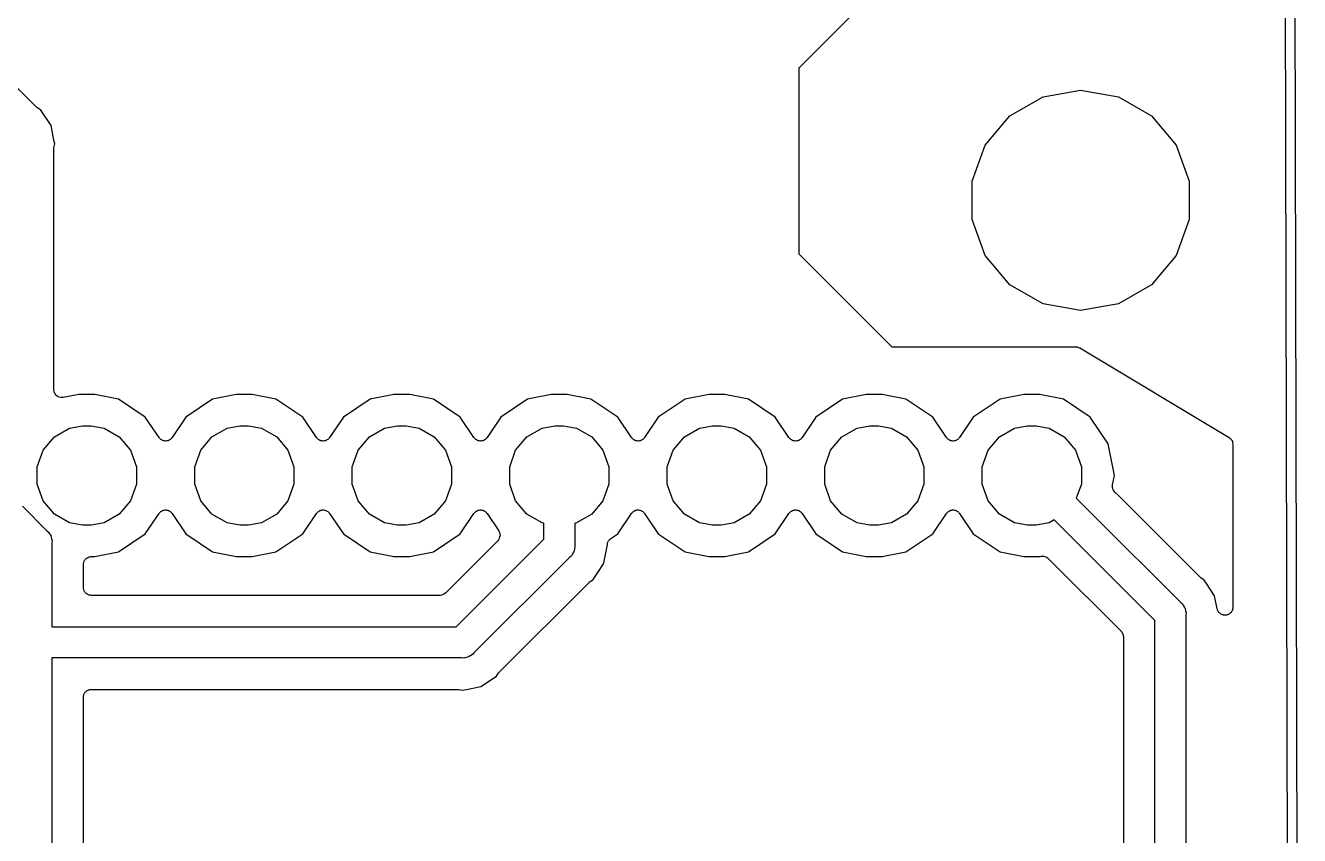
# Model space of a CAD drawing. Extents: x 92.1 to 192.1, y -135.1 to -45.9.
# Drawn here: x 171.53 to 192.07, y -115.38 to -102.31 of the extents above; entities that cross this region are included whole.
import ezdxf

# ---------------------------------------------------------------- set-up
doc = ezdxf.new("R2010")
doc.units = 0
doc.header["$MEASUREMENT"] = 0
doc.layers.add('BLACK', color=7, linetype='CONTINUOUS')

msp = doc.modelspace()

# ---------------------------------------------------------------- linework, layer by layer
at = {"layer": 'BLACK', "linetype": 'CONTINUOUS'}
for p, q in [((191.875, -45.9995), (192.075, -134.987)), ((191.925, -134.925), (191.725, -46.075)), ((171.701, -103.629), (143.289, -75.2172)), ((185.991, -101.009), (184.009, -102.991)), ((184.002, -103.001), (184, -103.013)), ((184, -103.013), (184, -105.987)), ((184.009, -102.991), (184.002, -103.001)), ((187.403, -103.774), (187.938, -103.466)), ((187.938, -103.466), (188.545, -103.359)), ((188.545, -103.359), (189.153, -103.466)), ((189.153, -103.466), (189.688, -103.774)), ((171.711, -103.636), (171.701, -103.629)), ((171.72, -103.645), (171.711, -103.636)), ((171.773, -103.68), (171.72, -103.645)), ((171.941, -103.931), (171.773, -103.68)), ((171.987, -104.164), (171.941, -103.931)), ((187.006, -104.247), (187.403, -103.774)), ((189.688, -103.774), (190.084, -104.247)), ((172, -104.227), (171.987, -104.164)), ((171.987, -104.164), (171.987, -104.164)), ((171.985, -104.314), (171.987, -104.302)), ((171.985, -108.193), (171.985, -104.314)), ((171.987, -104.289), (172, -104.227)), ((171.987, -104.302), (171.987, -104.289)), ((186.795, -104.827), (187.006, -104.247)), ((190.084, -104.247), (190.295, -104.827)), ((186.795, -105.444), (186.795, -104.827)), ((190.295, -104.827), (190.295, -105.444)), ((187.006, -106.024), (186.795, -105.444)), ((190.295, -105.444), (190.084, -106.024)), ((184, -105.987), (184.002, -105.999)), ((184.002, -105.999), (184.009, -106.009)), ((184.009, -106.009), (185.491, -107.491)), ((187.403, -106.497), (187.006, -106.024)), ((190.084, -106.024), (189.688, -106.497)), ((187.938, -106.806), (187.403, -106.497)), ((189.688, -106.497), (189.153, -106.806)), ((188.545, -106.913), (187.938, -106.806)), ((189.153, -106.806), (188.545, -106.913)), ((185.491, -107.491), (185.501, -107.498)), ((185.501, -107.498), (185.513, -107.5)), ((185.513, -107.5), (188.465, -107.5)), ((188.465, -107.5), (188.477, -107.502)), ((188.477, -107.502), (188.489, -107.502)), ((188.489, -107.502), (188.498, -107.506)), ((188.498, -107.506), (188.508, -107.508)), ((188.508, -107.508), (188.519, -107.514)), ((188.519, -107.514), (188.53, -107.518)), ((188.53, -107.518), (190.938, -108.963)), ((171.985, -108.194), (171.985, -108.193)), ((171.985, -108.196), (171.985, -108.194)), ((171.989, -108.216), (171.985, -108.196)), ((171.992, -108.236), (171.989, -108.216)), ((171.993, -108.238), (171.992, -108.236)), ((171.993, -108.239), (171.993, -108.238)), ((172.004, -108.257), (171.993, -108.239)), ((172.015, -108.275), (172.004, -108.257)), ((172.016, -108.276), (172.015, -108.275)), ((172.016, -108.277), (172.016, -108.276)), ((172.032, -108.29), (172.016, -108.277)), ((172.388, -108.268), (172.137, -108.318)), ((172.646, -108.268), (172.388, -108.268)), ((173.027, -108.343), (172.646, -108.268)), ((174.928, -108.268), (174.546, -108.343)), ((175.186, -108.268), (174.928, -108.268)), ((175.567, -108.343), (175.186, -108.268)), ((177.468, -108.268), (177.086, -108.343)), ((177.726, -108.268), (177.468, -108.268)), ((178.107, -108.343), (177.726, -108.268)), ((180.008, -108.268), (179.626, -108.343)), ((180.266, -108.268), (180.008, -108.268)), ((180.647, -108.343), (180.266, -108.268)), ((182.548, -108.268), (182.166, -108.343)), ((182.806, -108.268), (182.548, -108.268)), ((183.187, -108.343), (182.806, -108.268)), ((185.088, -108.268), (184.706, -108.343)), ((185.346, -108.268), (185.088, -108.268)), ((185.727, -108.343), (185.346, -108.268)), ((187.628, -108.268), (187.246, -108.343)), ((187.886, -108.268), (187.628, -108.268)), ((188.267, -108.343), (187.886, -108.268)), ((172.048, -108.303), (172.032, -108.29)), ((172.05, -108.304), (172.048, -108.303)), ((172.051, -108.304), (172.05, -108.304)), ((172.07, -108.311), (172.051, -108.304)), ((172.09, -108.318), (172.07, -108.311)), ((172.091, -108.318), (172.09, -108.318)), ((172.092, -108.319), (172.091, -108.318)), ((172.113, -108.318), (172.092, -108.319)), ((172.134, -108.318), (172.113, -108.318)), ((172.135, -108.318), (172.134, -108.318)), ((172.137, -108.318), (172.135, -108.318)), ((173.46, -108.633), (173.027, -108.343)), ((174.546, -108.343), (174.114, -108.633)), ((176, -108.633), (175.567, -108.343)), ((177.086, -108.343), (176.654, -108.633)), ((178.54, -108.633), (178.107, -108.343)), ((179.626, -108.343), (179.194, -108.633)), ((181.08, -108.633), (180.647, -108.343)), ((182.166, -108.343), (181.734, -108.633)), ((183.62, -108.633), (183.187, -108.343)), ((184.706, -108.343), (184.274, -108.633)), ((186.16, -108.633), (185.727, -108.343)), ((187.246, -108.343), (186.814, -108.633)), ((188.7, -108.633), (188.267, -108.343)), ((173.681, -108.964), (173.46, -108.633)), ((174.114, -108.633), (173.892, -108.964)), ((176.221, -108.964), (176, -108.633)), ((176.654, -108.633), (176.432, -108.964)), ((178.761, -108.964), (178.54, -108.633)), ((179.194, -108.633), (178.972, -108.964)), ((181.301, -108.964), (181.08, -108.633)), ((181.734, -108.633), (181.512, -108.964)), ((183.841, -108.964), (183.62, -108.633)), ((184.274, -108.633), (184.052, -108.964)), ((186.381, -108.964), (186.16, -108.633)), ((186.814, -108.633), (186.592, -108.964)), ((188.989, -109.065), (188.7, -108.633)), ((171.995, -108.953), (172.239, -108.812)), ((172.239, -108.812), (172.447, -108.776)), ((172.447, -108.776), (172.587, -108.776)), ((172.587, -108.776), (172.795, -108.812)), ((172.795, -108.812), (173.039, -108.953)), ((174.535, -108.953), (174.779, -108.812)), ((174.779, -108.812), (174.987, -108.776)), ((174.987, -108.776), (175.127, -108.776)), ((175.127, -108.776), (175.335, -108.812)), ((175.335, -108.812), (175.579, -108.953)), ((177.075, -108.953), (177.319, -108.812)), ((177.319, -108.812), (177.527, -108.776)), ((177.527, -108.776), (177.667, -108.776)), ((177.667, -108.776), (177.875, -108.812)), ((177.875, -108.812), (178.119, -108.953)), ((179.615, -108.953), (179.859, -108.812)), ((179.859, -108.812), (180.067, -108.776)), ((180.067, -108.776), (180.207, -108.776)), ((180.207, -108.776), (180.415, -108.812)), ((180.415, -108.812), (180.659, -108.953)), ((182.155, -108.953), (182.399, -108.812)), ((182.399, -108.812), (182.607, -108.776)), ((182.607, -108.776), (182.747, -108.776)), ((182.747, -108.776), (182.955, -108.812)), ((182.955, -108.812), (183.199, -108.953)), ((184.695, -108.953), (184.939, -108.812)), ((184.939, -108.812), (185.147, -108.776)), ((185.147, -108.776), (185.287, -108.776)), ((185.287, -108.776), (185.495, -108.812)), ((185.495, -108.812), (185.739, -108.953)), ((187.235, -108.953), (187.479, -108.812)), ((187.479, -108.812), (187.687, -108.776)), ((187.687, -108.776), (187.827, -108.776)), ((187.827, -108.776), (188.035, -108.812)), ((188.035, -108.812), (188.279, -108.953)), ((171.813, -109.169), (171.995, -108.953)), ((173.039, -108.953), (173.22, -109.169)), ((173.691, -108.974), (173.681, -108.964)), ((173.699, -108.985), (173.691, -108.974)), ((173.706, -108.99), (173.699, -108.985)), ((173.712, -108.996), (173.706, -108.99)), ((173.724, -109.002), (173.712, -108.996)), ((173.736, -109.01), (173.724, -109.002)), ((173.744, -109.012), (173.736, -109.01)), ((173.751, -109.015), (173.744, -109.012)), ((173.765, -109.017), (173.751, -109.015)), ((173.778, -109.02), (173.765, -109.017)), ((173.787, -109.019), (173.778, -109.02)), ((173.795, -109.02), (173.787, -109.019)), ((173.809, -109.017), (173.795, -109.02)), ((173.822, -109.015), (173.809, -109.017)), ((173.83, -109.012), (173.822, -109.015)), ((173.838, -109.01), (173.83, -109.012)), ((173.849, -109.002), (173.838, -109.01)), ((173.862, -108.996), (173.849, -109.002)), ((173.868, -108.99), (173.862, -108.996)), ((173.875, -108.985), (173.868, -108.99)), ((173.883, -108.974), (173.875, -108.985)), ((173.892, -108.964), (173.883, -108.974)), ((174.353, -109.169), (174.535, -108.953)), ((175.579, -108.953), (175.76, -109.169)), ((176.231, -108.974), (176.221, -108.964)), ((176.239, -108.985), (176.231, -108.974)), ((176.246, -108.99), (176.239, -108.985)), ((176.252, -108.996), (176.246, -108.99)), ((176.264, -109.002), (176.252, -108.996)), ((176.276, -109.01), (176.264, -109.002)), ((176.284, -109.012), (176.276, -109.01)), ((176.291, -109.015), (176.284, -109.012)), ((176.305, -109.017), (176.291, -109.015)), ((176.318, -109.02), (176.305, -109.017)), ((176.327, -109.019), (176.318, -109.02)), ((176.335, -109.02), (176.327, -109.019)), ((176.349, -109.017), (176.335, -109.02)), ((176.362, -109.015), (176.349, -109.017)), ((176.37, -109.012), (176.362, -109.015)), ((176.378, -109.01), (176.37, -109.012)), ((176.389, -109.002), (176.378, -109.01)), ((176.402, -108.996), (176.389, -109.002)), ((176.408, -108.99), (176.402, -108.996)), ((176.415, -108.985), (176.408, -108.99)), ((176.423, -108.974), (176.415, -108.985)), ((176.432, -108.964), (176.423, -108.974)), ((176.893, -109.169), (177.075, -108.953)), ((178.119, -108.953), (178.3, -109.169)), ((178.771, -108.974), (178.761, -108.964)), ((178.779, -108.985), (178.771, -108.974)), ((178.786, -108.99), (178.779, -108.985)), ((178.792, -108.996), (178.786, -108.99)), ((178.804, -109.002), (178.792, -108.996)), ((178.816, -109.01), (178.804, -109.002)), ((178.824, -109.012), (178.816, -109.01)), ((178.831, -109.015), (178.824, -109.012)), ((178.845, -109.017), (178.831, -109.015)), ((178.858, -109.02), (178.845, -109.017)), ((178.867, -109.019), (178.858, -109.02)), ((178.875, -109.02), (178.867, -109.019)), ((178.889, -109.017), (178.875, -109.02)), ((178.902, -109.015), (178.889, -109.017)), ((178.91, -109.012), (178.902, -109.015)), ((178.918, -109.01), (178.91, -109.012)), ((178.929, -109.002), (178.918, -109.01)), ((178.942, -108.996), (178.929, -109.002)), ((178.948, -108.99), (178.942, -108.996)), ((178.955, -108.985), (178.948, -108.99)), ((178.963, -108.974), (178.955, -108.985)), ((178.972, -108.964), (178.963, -108.974)), ((179.433, -109.169), (179.615, -108.953)), ((180.659, -108.953), (180.84, -109.169)), ((181.311, -108.974), (181.301, -108.964)), ((181.319, -108.985), (181.311, -108.974)), ((181.326, -108.99), (181.319, -108.985)), ((181.332, -108.996), (181.326, -108.99)), ((181.344, -109.002), (181.332, -108.996)), ((181.356, -109.01), (181.344, -109.002)), ((181.364, -109.012), (181.356, -109.01)), ((181.371, -109.015), (181.364, -109.012)), ((181.385, -109.017), (181.371, -109.015)), ((181.398, -109.02), (181.385, -109.017)), ((181.407, -109.019), (181.398, -109.02)), ((181.415, -109.02), (181.407, -109.019)), ((181.429, -109.017), (181.415, -109.02)), ((181.442, -109.015), (181.429, -109.017)), ((181.45, -109.012), (181.442, -109.015)), ((181.458, -109.01), (181.45, -109.012)), ((181.469, -109.002), (181.458, -109.01)), ((181.482, -108.996), (181.469, -109.002)), ((181.488, -108.99), (181.482, -108.996)), ((181.495, -108.985), (181.488, -108.99)), ((181.503, -108.974), (181.495, -108.985)), ((181.512, -108.964), (181.503, -108.974)), ((181.973, -109.169), (182.155, -108.953)), ((183.199, -108.953), (183.38, -109.169)), ((183.851, -108.974), (183.841, -108.964)), ((183.859, -108.985), (183.851, -108.974)), ((183.866, -108.99), (183.859, -108.985)), ((183.872, -108.996), (183.866, -108.99)), ((183.884, -109.002), (183.872, -108.996)), ((183.896, -109.01), (183.884, -109.002)), ((183.904, -109.012), (183.896, -109.01)), ((183.911, -109.015), (183.904, -109.012)), ((183.925, -109.017), (183.911, -109.015)), ((183.938, -109.02), (183.925, -109.017)), ((183.947, -109.019), (183.938, -109.02)), ((183.955, -109.02), (183.947, -109.019)), ((183.969, -109.017), (183.955, -109.02)), ((183.982, -109.015), (183.969, -109.017)), ((183.99, -109.012), (183.982, -109.015)), ((183.998, -109.01), (183.99, -109.012)), ((184.009, -109.002), (183.998, -109.01)), ((184.022, -108.996), (184.009, -109.002)), ((184.028, -108.99), (184.022, -108.996)), ((184.035, -108.985), (184.028, -108.99)), ((184.043, -108.974), (184.035, -108.985)), ((184.052, -108.964), (184.043, -108.974)), ((184.513, -109.169), (184.695, -108.953)), ((185.739, -108.953), (185.92, -109.169)), ((186.391, -108.974), (186.381, -108.964)), ((186.399, -108.985), (186.391, -108.974)), ((186.406, -108.99), (186.399, -108.985)), ((186.412, -108.996), (186.406, -108.99)), ((186.424, -109.002), (186.412, -108.996)), ((186.436, -109.01), (186.424, -109.002)), ((186.444, -109.012), (186.436, -109.01)), ((186.451, -109.015), (186.444, -109.012)), ((186.465, -109.017), (186.451, -109.015)), ((186.478, -109.02), (186.465, -109.017)), ((186.487, -109.019), (186.478, -109.02)), ((186.495, -109.02), (186.487, -109.019)), ((186.509, -109.017), (186.495, -109.02)), ((186.522, -109.015), (186.509, -109.017)), ((186.53, -109.012), (186.522, -109.015)), ((186.538, -109.01), (186.53, -109.012)), ((186.549, -109.002), (186.538, -109.01)), ((186.562, -108.996), (186.549, -109.002)), ((186.568, -108.99), (186.562, -108.996)), ((186.575, -108.985), (186.568, -108.99)), ((186.583, -108.974), (186.575, -108.985)), ((186.592, -108.964), (186.583, -108.974)), ((187.053, -109.169), (187.235, -108.953)), ((188.279, -108.953), (188.46, -109.169)), ((189.09, -109.576), (188.989, -109.065)), ((190.938, -108.963), (190.954, -108.977)), ((190.954, -108.977), (190.97, -108.99)), ((190.97, -108.99), (190.971, -108.991)), ((190.971, -108.991), (190.972, -108.992)), ((190.972, -108.992), (190.982, -109.01)), ((190.982, -109.01), (190.992, -109.028)), ((190.992, -109.028), (190.993, -109.03)), ((190.993, -109.03), (190.993, -109.03)), ((190.993, -109.03), (190.996, -109.051)), ((190.996, -109.051), (191, -109.072)), ((191, -109.072), (191, -111.704)), ((171.717, -109.435), (171.813, -109.169)), ((173.22, -109.169), (173.317, -109.435)), ((174.257, -109.435), (174.353, -109.169)), ((175.76, -109.169), (175.857, -109.435)), ((176.797, -109.435), (176.893, -109.169)), ((178.3, -109.169), (178.397, -109.435)), ((179.337, -109.435), (179.433, -109.169)), ((180.84, -109.169), (180.937, -109.435)), ((181.877, -109.435), (181.973, -109.169)), ((183.38, -109.169), (183.477, -109.435)), ((184.417, -109.435), (184.513, -109.169)), ((185.92, -109.169), (186.017, -109.435)), ((186.957, -109.435), (187.053, -109.169)), ((188.46, -109.169), (188.557, -109.435)), ((171.717, -109.717), (171.717, -109.435)), ((173.317, -109.435), (173.317, -109.717)), ((174.257, -109.717), (174.257, -109.435)), ((175.857, -109.435), (175.857, -109.717)), ((176.797, -109.717), (176.797, -109.435)), ((178.397, -109.435), (178.397, -109.717)), ((179.337, -109.717), (179.337, -109.435)), ((180.937, -109.435), (180.937, -109.717)), ((181.877, -109.717), (181.877, -109.435)), ((183.477, -109.435), (183.477, -109.717)), ((184.417, -109.717), (184.417, -109.435)), ((186.017, -109.435), (186.017, -109.717)), ((186.957, -109.717), (186.957, -109.435)), ((188.557, -109.435), (188.557, -109.717)), ((171.813, -109.982), (171.717, -109.717)), ((173.317, -109.717), (173.22, -109.982)), ((174.353, -109.982), (174.257, -109.717)), ((175.857, -109.717), (175.76, -109.982)), ((176.893, -109.982), (176.797, -109.717)), ((178.397, -109.717), (178.3, -109.982)), ((179.433, -109.982), (179.337, -109.717)), ((180.937, -109.717), (180.84, -109.982)), ((181.973, -109.982), (181.877, -109.717)), ((183.477, -109.717), (183.38, -109.982)), ((184.513, -109.982), (184.417, -109.717)), ((186.017, -109.717), (185.92, -109.982)), ((187.053, -109.982), (186.957, -109.717)), ((188.557, -109.717), (188.475, -109.941)), ((189.06, -109.727), (189.09, -109.576)), ((189.058, -109.763), (189.06, -109.745)), ((189.059, -109.767), (189.058, -109.763)), ((189.059, -109.771), (189.059, -109.767)), ((189.065, -109.788), (189.059, -109.771)), ((189.06, -109.745), (189.06, -109.727)), ((189.07, -109.806), (189.065, -109.788)), ((189.072, -109.809), (189.07, -109.806)), ((189.073, -109.813), (189.072, -109.809)), ((189.085, -109.827), (189.073, -109.813)), ((189.095, -109.842), (189.085, -109.827)), ((189.154, -109.901), (189.095, -109.842)), ((190.466, -111.213), (189.154, -109.901)), ((189.154, -109.901), (189.154, -109.901)), ((171.477, -110.072), (171.873, -110.468)), ((171.995, -110.198), (171.813, -109.982)), ((173.22, -109.982), (173.039, -110.198)), ((173.751, -110.136), (173.765, -110.134)), ((173.765, -110.134), (173.778, -110.131)), ((173.778, -110.131), (173.787, -110.132)), ((173.787, -110.132), (173.795, -110.131)), ((173.795, -110.131), (173.809, -110.134)), ((173.809, -110.134), (173.822, -110.136)), ((174.535, -110.198), (174.353, -109.982)), ((175.76, -109.982), (175.579, -110.198)), ((176.291, -110.136), (176.305, -110.134)), ((176.305, -110.134), (176.318, -110.131)), ((176.318, -110.131), (176.327, -110.132)), ((176.327, -110.132), (176.335, -110.131)), ((176.335, -110.131), (176.349, -110.134)), ((176.349, -110.134), (176.362, -110.136)), ((177.075, -110.198), (176.893, -109.982)), ((178.3, -109.982), (178.119, -110.198)), ((178.831, -110.136), (178.845, -110.134)), ((178.845, -110.134), (178.858, -110.131)), ((178.858, -110.131), (178.867, -110.132)), ((178.867, -110.132), (178.875, -110.131)), ((178.875, -110.131), (178.889, -110.134)), ((178.889, -110.134), (178.902, -110.136)), ((179.615, -110.198), (179.433, -109.982)), ((180.84, -109.982), (180.659, -110.198)), ((181.371, -110.136), (181.385, -110.134)), ((181.385, -110.134), (181.398, -110.131)), ((181.398, -110.131), (181.407, -110.132)), ((181.407, -110.132), (181.415, -110.131)), ((181.415, -110.131), (181.429, -110.134)), ((181.429, -110.134), (181.442, -110.136)), ((182.155, -110.198), (181.973, -109.982)), ((183.38, -109.982), (183.199, -110.198)), ((183.911, -110.136), (183.925, -110.134)), ((183.925, -110.134), (183.938, -110.131)), ((183.938, -110.131), (183.947, -110.132)), ((183.947, -110.132), (183.955, -110.131)), ((183.955, -110.131), (183.969, -110.134)), ((183.969, -110.134), (183.982, -110.136)), ((184.695, -110.198), (184.513, -109.982)), ((185.92, -109.982), (185.739, -110.198)), ((186.451, -110.136), (186.465, -110.134)), ((186.465, -110.134), (186.478, -110.131)), ((186.478, -110.131), (186.487, -110.132)), ((186.487, -110.132), (186.495, -110.131)), ((186.495, -110.131), (186.509, -110.134)), ((186.509, -110.134), (186.522, -110.136)), ((187.235, -110.198), (187.053, -109.982)), ((188.475, -109.941), (188.749, -110.214)), ((172.239, -110.339), (171.995, -110.198)), ((172.447, -110.376), (172.239, -110.339)), ((172.795, -110.339), (172.587, -110.376)), ((173.039, -110.198), (172.795, -110.339)), ((173.46, -110.519), (173.681, -110.187)), ((173.681, -110.187), (173.691, -110.177)), ((173.691, -110.177), (173.699, -110.166)), ((173.699, -110.166), (173.706, -110.161)), ((173.706, -110.161), (173.712, -110.155)), ((173.712, -110.155), (173.724, -110.149)), ((173.724, -110.149), (173.736, -110.142)), ((173.736, -110.142), (173.744, -110.14)), ((173.744, -110.14), (173.751, -110.136)), ((173.822, -110.136), (173.83, -110.14)), ((173.83, -110.14), (173.838, -110.142)), ((173.838, -110.142), (173.849, -110.149)), ((173.849, -110.149), (173.862, -110.155)), ((173.862, -110.155), (173.868, -110.161)), ((173.868, -110.161), (173.875, -110.166)), ((173.875, -110.166), (173.883, -110.177)), ((173.883, -110.177), (173.892, -110.187)), ((173.892, -110.187), (174.114, -110.519)), ((174.779, -110.339), (174.535, -110.198)), ((174.987, -110.376), (174.779, -110.339)), ((175.335, -110.339), (175.127, -110.376)), ((175.579, -110.198), (175.335, -110.339)), ((176, -110.519), (176.221, -110.187)), ((176.221, -110.187), (176.231, -110.177)), ((176.231, -110.177), (176.239, -110.166)), ((176.239, -110.166), (176.246, -110.161)), ((176.246, -110.161), (176.252, -110.155)), ((176.252, -110.155), (176.264, -110.149)), ((176.264, -110.149), (176.276, -110.142)), ((176.276, -110.142), (176.284, -110.14)), ((176.284, -110.14), (176.291, -110.136)), ((176.362, -110.136), (176.37, -110.14)), ((176.37, -110.14), (176.378, -110.142)), ((176.378, -110.142), (176.389, -110.149)), ((176.389, -110.149), (176.402, -110.155)), ((176.402, -110.155), (176.408, -110.161)), ((176.408, -110.161), (176.415, -110.166)), ((176.415, -110.166), (176.423, -110.177)), ((176.423, -110.177), (176.432, -110.187)), ((176.432, -110.187), (176.654, -110.519)), ((177.319, -110.339), (177.075, -110.198)), ((177.527, -110.376), (177.319, -110.339)), ((177.875, -110.339), (177.667, -110.376)), ((178.119, -110.198), (177.875, -110.339)), ((178.54, -110.519), (178.761, -110.187)), ((178.761, -110.187), (178.771, -110.177)), ((178.771, -110.177), (178.779, -110.166)), ((178.779, -110.166), (178.786, -110.161)), ((178.786, -110.161), (178.792, -110.155)), ((178.792, -110.155), (178.804, -110.149)), ((178.804, -110.149), (178.816, -110.142)), ((178.816, -110.142), (178.824, -110.14)), ((178.824, -110.14), (178.831, -110.136)), ((178.902, -110.136), (178.91, -110.14)), ((178.91, -110.14), (178.918, -110.142)), ((178.918, -110.142), (178.929, -110.149)), ((178.929, -110.149), (178.942, -110.155)), ((178.942, -110.155), (178.948, -110.161)), ((178.948, -110.161), (178.955, -110.166)), ((178.955, -110.166), (178.963, -110.177)), ((178.963, -110.177), (178.972, -110.187)), ((178.972, -110.187), (179.16, -110.468)), ((179.859, -110.339), (179.615, -110.198)), ((179.887, -110.344), (179.859, -110.339)), ((180.415, -110.339), (180.387, -110.344)), ((180.659, -110.198), (180.415, -110.339)), ((181.08, -110.519), (181.301, -110.187)), ((181.301, -110.187), (181.311, -110.177)), ((181.311, -110.177), (181.319, -110.166)), ((181.319, -110.166), (181.326, -110.161)), ((181.326, -110.161), (181.332, -110.155)), ((181.332, -110.155), (181.344, -110.149)), ((181.344, -110.149), (181.356, -110.142)), ((181.356, -110.142), (181.364, -110.14)), ((181.364, -110.14), (181.371, -110.136)), ((181.442, -110.136), (181.45, -110.14)), ((181.45, -110.14), (181.458, -110.142)), ((181.458, -110.142), (181.469, -110.149)), ((181.469, -110.149), (181.482, -110.155)), ((181.482, -110.155), (181.488, -110.161)), ((181.488, -110.161), (181.495, -110.166)), ((181.495, -110.166), (181.503, -110.177)), ((181.503, -110.177), (181.512, -110.187)), ((181.512, -110.187), (181.734, -110.519)), ((182.399, -110.339), (182.155, -110.198)), ((182.607, -110.376), (182.399, -110.339)), ((182.955, -110.339), (182.747, -110.376)), ((183.199, -110.198), (182.955, -110.339)), ((183.62, -110.519), (183.841, -110.187)), ((183.841, -110.187), (183.851, -110.177)), ((183.851, -110.177), (183.859, -110.166)), ((183.859, -110.166), (183.866, -110.161)), ((183.866, -110.161), (183.872, -110.155)), ((183.872, -110.155), (183.884, -110.149)), ((183.884, -110.149), (183.896, -110.142)), ((183.896, -110.142), (183.904, -110.14)), ((183.904, -110.14), (183.911, -110.136)), ((183.982, -110.136), (183.99, -110.14)), ((183.99, -110.14), (183.998, -110.142)), ((183.998, -110.142), (184.009, -110.149)), ((184.009, -110.149), (184.022, -110.155)), ((184.022, -110.155), (184.028, -110.161)), ((184.028, -110.161), (184.035, -110.166)), ((184.035, -110.166), (184.043, -110.177)), ((184.043, -110.177), (184.052, -110.187)), ((184.052, -110.187), (184.274, -110.519)), ((184.939, -110.339), (184.695, -110.198)), ((185.147, -110.376), (184.939, -110.339)), ((185.495, -110.339), (185.287, -110.376)), ((185.739, -110.198), (185.495, -110.339)), ((186.16, -110.519), (186.381, -110.187)), ((186.381, -110.187), (186.391, -110.177)), ((186.391, -110.177), (186.399, -110.166)), ((186.399, -110.166), (186.406, -110.161)), ((186.406, -110.161), (186.412, -110.155)), ((186.412, -110.155), (186.424, -110.149)), ((186.424, -110.149), (186.436, -110.142)), ((186.436, -110.142), (186.444, -110.14)), ((186.444, -110.14), (186.451, -110.136)), ((186.522, -110.136), (186.53, -110.14)), ((186.53, -110.14), (186.538, -110.142)), ((186.538, -110.142), (186.549, -110.149)), ((186.549, -110.149), (186.562, -110.155)), ((186.562, -110.155), (186.568, -110.161)), ((186.568, -110.161), (186.575, -110.166)), ((186.575, -110.166), (186.583, -110.177)), ((186.583, -110.177), (186.592, -110.187)), ((186.592, -110.187), (186.814, -110.519)), ((187.479, -110.339), (187.235, -110.198)), ((187.687, -110.376), (187.479, -110.339)), ((188.035, -110.339), (187.827, -110.376)), ((188.118, -110.291), (188.035, -110.339)), ((188.395, -110.568), (188.118, -110.291)), ((188.749, -110.214), (188.749, -110.214)), ((188.749, -110.214), (190.161, -111.626)), ((171.873, -110.468), (171.898, -110.49)), ((171.898, -110.49), (171.915, -110.518)), ((171.915, -110.518), (171.934, -110.546)), ((172.587, -110.376), (172.447, -110.376)), ((173.027, -110.808), (173.46, -110.519)), ((174.114, -110.519), (174.546, -110.808)), ((175.127, -110.376), (174.987, -110.376)), ((175.567, -110.808), (176, -110.519)), ((176.654, -110.519), (177.086, -110.808)), ((177.667, -110.376), (177.527, -110.376)), ((178.107, -110.808), (178.54, -110.519)), ((179.16, -110.468), (179.168, -110.487)), ((179.168, -110.487), (179.177, -110.505)), ((179.177, -110.505), (179.177, -110.507)), ((179.177, -110.507), (179.177, -110.508)), ((179.177, -110.508), (179.179, -110.529)), ((179.179, -110.529), (179.181, -110.549)), ((179.887, -110.603), (179.887, -110.344)), ((180.387, -110.344), (180.387, -110.696)), ((180.967, -110.594), (181.08, -110.519)), ((181.734, -110.519), (182.166, -110.808)), ((182.747, -110.376), (182.607, -110.376)), ((183.187, -110.808), (183.62, -110.519)), ((184.274, -110.519), (184.706, -110.808)), ((185.287, -110.376), (185.147, -110.376)), ((185.727, -110.808), (186.16, -110.519)), ((186.814, -110.519), (187.246, -110.808)), ((187.827, -110.376), (187.687, -110.376)), ((171.934, -110.546), (171.937, -110.556)), ((171.937, -110.556), (171.943, -110.566)), ((171.943, -110.566), (171.948, -110.599)), ((171.948, -110.599), (171.957, -110.631)), ((171.957, -110.631), (171.954, -110.664)), ((171.954, -110.664), (171.954, -112.018)), ((179.144, -110.628), (178.299, -111.473)), ((178.472, -112.018), (179.887, -110.603)), ((179.156, -110.611), (179.144, -110.628)), ((179.168, -110.594), (179.156, -110.611)), ((179.169, -110.592), (179.168, -110.593)), ((179.168, -110.593), (179.168, -110.594)), ((179.175, -110.572), (179.169, -110.592)), ((179.18, -110.552), (179.175, -110.572)), ((179.181, -110.549), (179.18, -110.551)), ((179.18, -110.551), (179.18, -110.552)), ((180.39, -110.729), (180.381, -110.761)), ((180.387, -110.696), (180.39, -110.729)), ((180.897, -110.769), (180.912, -110.693)), ((180.912, -110.68), (180.915, -110.672)), ((180.912, -110.693), (180.912, -110.68)), ((180.915, -110.672), (180.916, -110.664)), ((180.916, -110.664), (180.922, -110.652)), ((180.922, -110.652), (180.926, -110.638)), ((180.926, -110.638), (180.932, -110.632)), ((180.932, -110.632), (180.935, -110.624)), ((180.935, -110.624), (180.945, -110.615)), ((180.945, -110.615), (180.954, -110.604)), ((180.954, -110.604), (180.961, -110.6)), ((180.961, -110.6), (180.967, -110.594)), ((189.742, -111.914), (188.395, -110.568)), ((188.395, -110.568), (188.395, -110.568)), ((172.475, -110.958), (172.479, -110.947)), ((172.479, -110.947), (172.486, -110.939)), ((172.486, -110.939), (172.492, -110.929)), ((172.492, -110.929), (172.5, -110.922)), ((172.5, -110.922), (172.507, -110.913)), ((172.507, -110.913), (172.517, -110.908)), ((172.517, -110.908), (172.525, -110.901)), ((172.525, -110.901), (172.536, -110.897)), ((172.536, -110.897), (172.546, -110.891)), ((172.546, -110.891), (172.557, -110.889)), ((172.557, -110.889), (172.567, -110.886)), ((172.567, -110.886), (172.578, -110.886)), ((172.578, -110.886), (172.589, -110.884)), ((172.589, -110.884), (172.646, -110.884)), ((172.646, -110.884), (173.027, -110.808)), ((174.546, -110.808), (174.928, -110.884)), ((174.928, -110.884), (175.186, -110.884)), ((175.186, -110.884), (175.567, -110.808)), ((177.086, -110.808), (177.468, -110.884)), ((177.468, -110.884), (177.726, -110.884)), ((177.726, -110.884), (178.107, -110.808)), ((180.306, -110.891), (178.76, -112.437)), ((180.331, -110.87), (180.306, -110.891)), ((180.348, -110.841), (180.331, -110.87)), ((180.367, -110.814), (180.348, -110.841)), ((180.37, -110.803), (180.367, -110.814)), ((180.375, -110.794), (180.37, -110.803)), ((180.381, -110.761), (180.375, -110.794)), ((180.854, -110.986), (180.897, -110.769)), ((180.897, -110.769), (180.897, -110.769)), ((182.166, -110.808), (182.548, -110.884)), ((182.548, -110.884), (182.806, -110.884)), ((182.806, -110.884), (183.187, -110.808)), ((184.706, -110.808), (185.088, -110.884)), ((185.088, -110.884), (185.346, -110.884)), ((185.346, -110.884), (185.727, -110.808)), ((187.246, -110.808), (187.628, -110.884)), ((187.628, -110.884), (187.886, -110.884)), ((187.886, -110.884), (187.908, -110.879)), ((187.908, -110.879), (187.926, -110.879)), ((187.926, -110.879), (187.944, -110.877)), ((187.944, -110.877), (187.948, -110.878)), ((187.948, -110.878), (187.953, -110.878)), ((187.953, -110.878), (187.97, -110.884)), ((187.97, -110.884), (187.987, -110.889)), ((187.987, -110.889), (187.99, -110.891)), ((187.99, -110.891), (187.994, -110.892)), ((187.994, -110.892), (188.008, -110.904)), ((188.008, -110.904), (188.023, -110.914)), ((188.023, -110.914), (188.082, -110.973)), ((172.462, -111.011), (172.464, -111)), ((172.462, -111.383), (172.462, -111.011)), ((172.464, -110.989), (172.468, -110.978)), ((172.464, -111), (172.464, -110.989)), ((172.468, -110.978), (172.47, -110.967)), ((172.47, -110.967), (172.475, -110.958)), ((180.683, -111.253), (180.76, -111.139)), ((180.76, -111.139), (180.851, -111.003)), ((180.851, -111.003), (180.854, -110.986)), ((180.854, -110.986), (180.854, -110.986)), ((188.082, -110.973), (188.082, -110.973)), ((188.082, -110.973), (189.197, -112.088)), ((179.173, -112.742), (180.611, -111.305)), ((180.611, -111.305), (180.621, -111.297)), ((180.621, -111.297), (180.63, -111.289)), ((180.63, -111.289), (180.683, -111.253)), ((190.477, -111.22), (190.466, -111.213)), ((190.486, -111.229), (190.477, -111.22)), ((190.538, -111.264), (190.486, -111.229)), ((190.574, -111.317), (190.538, -111.264)), ((190.706, -111.515), (190.574, -111.317)), ((190.574, -111.317), (190.574, -111.317)), ((172.464, -111.394), (172.462, -111.383)), ((172.464, -111.405), (172.464, -111.394)), ((172.468, -111.415), (172.464, -111.405)), ((172.47, -111.426), (172.468, -111.415)), ((172.475, -111.436), (172.47, -111.426)), ((172.479, -111.447), (172.475, -111.436)), ((172.486, -111.455), (172.479, -111.447)), ((172.492, -111.465), (172.486, -111.455)), ((172.5, -111.472), (172.492, -111.465)), ((172.507, -111.48), (172.5, -111.472)), ((172.517, -111.486), (172.507, -111.48)), ((172.525, -111.493), (172.517, -111.486)), ((172.536, -111.497), (172.525, -111.493)), ((172.546, -111.502), (172.536, -111.497)), ((172.557, -111.504), (172.546, -111.502)), ((172.567, -111.508), (172.557, -111.504)), ((172.578, -111.508), (172.567, -111.508)), ((172.589, -111.51), (172.578, -111.508)), ((178.209, -111.51), (172.589, -111.51)), ((178.215, -111.509), (178.209, -111.51)), ((178.22, -111.51), (178.215, -111.509)), ((178.236, -111.505), (178.22, -111.51)), ((178.253, -111.502), (178.236, -111.505)), ((178.257, -111.5), (178.253, -111.502)), ((178.263, -111.498), (178.257, -111.5)), ((178.276, -111.489), (178.263, -111.498)), ((178.291, -111.48), (178.276, -111.489)), ((178.294, -111.476), (178.291, -111.48)), ((178.299, -111.473), (178.294, -111.476)), ((190.748, -111.728), (190.706, -111.515)), ((190.161, -111.626), (190.186, -111.648)), ((190.186, -111.648), (190.203, -111.676)), ((190.203, -111.676), (190.222, -111.704)), ((190.222, -111.704), (190.225, -111.714)), ((190.225, -111.714), (190.231, -111.724)), ((190.231, -111.724), (190.236, -111.757)), ((190.236, -111.757), (190.245, -111.789)), ((190.752, -111.737), (190.748, -111.728)), ((190.754, -111.747), (190.752, -111.737)), ((190.76, -111.758), (190.754, -111.747)), ((190.764, -111.769), (190.76, -111.758)), ((190.771, -111.777), (190.764, -111.769)), ((190.776, -111.785), (190.771, -111.777)), ((190.977, -111.774), (190.97, -111.785)), ((190.984, -111.765), (190.977, -111.774)), ((190.987, -111.755), (190.984, -111.765)), ((190.992, -111.747), (190.987, -111.755)), ((190.995, -111.735), (190.992, -111.747)), ((190.999, -111.723), (190.995, -111.735)), ((191, -111.704), (190.998, -111.713)), ((190.998, -111.713), (190.999, -111.723)), ((189.742, -125.88), (189.742, -111.914)), ((190.245, -111.789), (190.242, -111.822)), ((190.242, -111.822), (190.242, -125.973)), ((190.785, -111.793), (190.776, -111.785)), ((190.794, -111.803), (190.785, -111.793)), ((190.802, -111.807), (190.794, -111.803)), ((190.809, -111.814), (190.802, -111.807)), ((190.821, -111.818), (190.809, -111.814)), ((190.832, -111.824), (190.821, -111.818)), ((190.842, -111.825), (190.832, -111.824)), ((190.851, -111.829), (190.842, -111.825)), ((190.863, -111.829), (190.851, -111.829)), ((190.876, -111.83), (190.863, -111.829)), ((190.885, -111.829), (190.876, -111.83)), ((190.895, -111.829), (190.885, -111.829)), ((190.907, -111.824), (190.895, -111.829)), ((190.919, -111.822), (190.907, -111.824)), ((190.927, -111.817), (190.919, -111.822)), ((190.936, -111.814), (190.927, -111.817)), ((190.946, -111.805), (190.936, -111.814)), ((190.957, -111.799), (190.946, -111.805)), ((190.963, -111.791), (190.957, -111.799)), ((190.97, -111.785), (190.963, -111.791)), ((171.954, -112.018), (178.472, -112.018)), ((189.197, -112.088), (189.2, -112.092)), ((189.2, -112.092), (189.204, -112.096)), ((189.204, -112.096), (189.213, -112.11)), ((189.213, -112.11), (189.222, -112.124)), ((189.222, -112.124), (189.224, -112.129)), ((189.224, -112.129), (189.226, -112.134)), ((189.226, -112.134), (189.229, -112.15)), ((189.229, -112.15), (189.234, -112.166)), ((189.234, -112.166), (189.233, -112.172)), ((189.233, -112.172), (189.234, -112.177)), ((189.234, -112.177), (189.234, -124.253)), ((178.565, -112.518), (171.954, -112.518)), ((171.954, -112.518), (171.954, -116.99)), ((178.598, -112.521), (178.565, -112.518)), ((178.63, -112.512), (178.598, -112.521)), ((178.663, -112.507), (178.63, -112.512)), ((178.672, -112.501), (178.663, -112.507)), ((178.683, -112.498), (178.672, -112.501)), ((178.71, -112.479), (178.683, -112.498)), ((178.739, -112.462), (178.71, -112.479)), ((178.76, -112.437), (178.739, -112.462)), ((179.122, -112.814), (179.158, -112.762)), ((179.158, -112.762), (179.166, -112.753)), ((179.166, -112.753), (179.173, -112.742)), ((178.638, -113.028), (178.872, -112.982)), ((178.872, -112.982), (179.122, -112.814)), ((172.462, -113.153), (172.464, -113.142)), ((172.462, -116.727), (172.462, -113.153)), ((172.464, -113.131), (172.468, -113.121)), ((172.464, -113.142), (172.464, -113.131)), ((172.468, -113.121), (172.47, -113.11)), ((172.47, -113.11), (172.475, -113.1)), ((172.475, -113.1), (172.479, -113.09)), ((172.479, -113.09), (172.486, -113.081)), ((172.486, -113.081), (172.492, -113.071)), ((172.492, -113.071), (172.5, -113.064)), ((172.5, -113.064), (172.507, -113.056)), ((172.507, -113.056), (172.517, -113.05)), ((172.517, -113.05), (172.525, -113.043)), ((172.525, -113.043), (172.536, -113.039)), ((172.536, -113.039), (172.546, -113.034)), ((172.546, -113.034), (172.557, -113.032)), ((172.557, -113.032), (172.567, -113.028)), ((172.567, -113.028), (172.578, -113.028)), ((172.578, -113.028), (172.589, -113.026)), ((172.589, -113.026), (178.489, -113.026)), ((178.489, -113.026), (178.501, -113.028)), ((178.501, -113.028), (178.513, -113.028)), ((178.513, -113.028), (178.576, -113.041)), ((178.576, -113.041), (178.638, -113.028)), ((178.638, -113.028), (178.638, -113.028))]:
    msp.add_line(p, q, dxfattribs=at)

doc.saveas('drawing.dxf')
